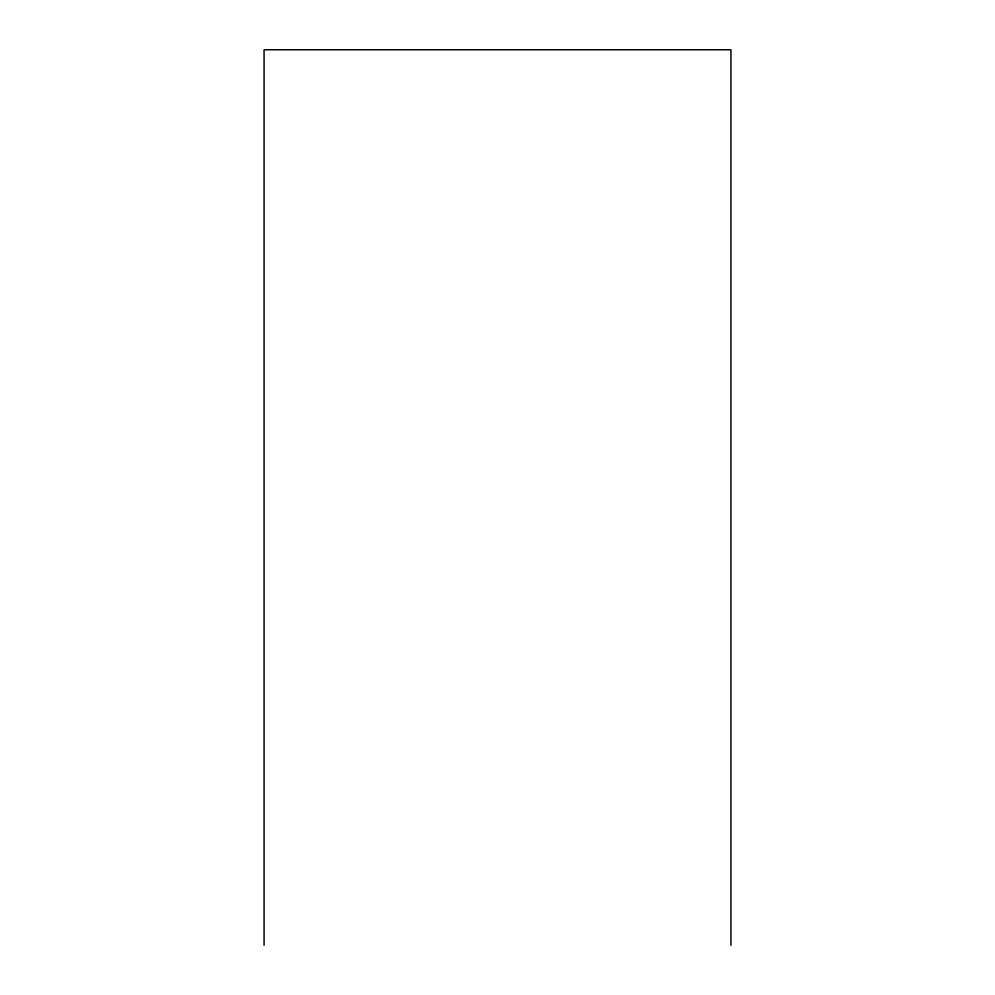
<?xml version="1.0" encoding="UTF-8"?>
<svg xmlns="http://www.w3.org/2000/svg" width="995" height="995" viewBox="0 0 995 995"><rect width="100%" height="100%" fill="white"/><g stroke="black" fill="none" stroke-linecap="round" stroke-linejoin="round"><path stroke-width="1.49" d="M730.939 945.25L730.939 49.75L264.061 49.75L264.061 945.25"/></g></svg>
